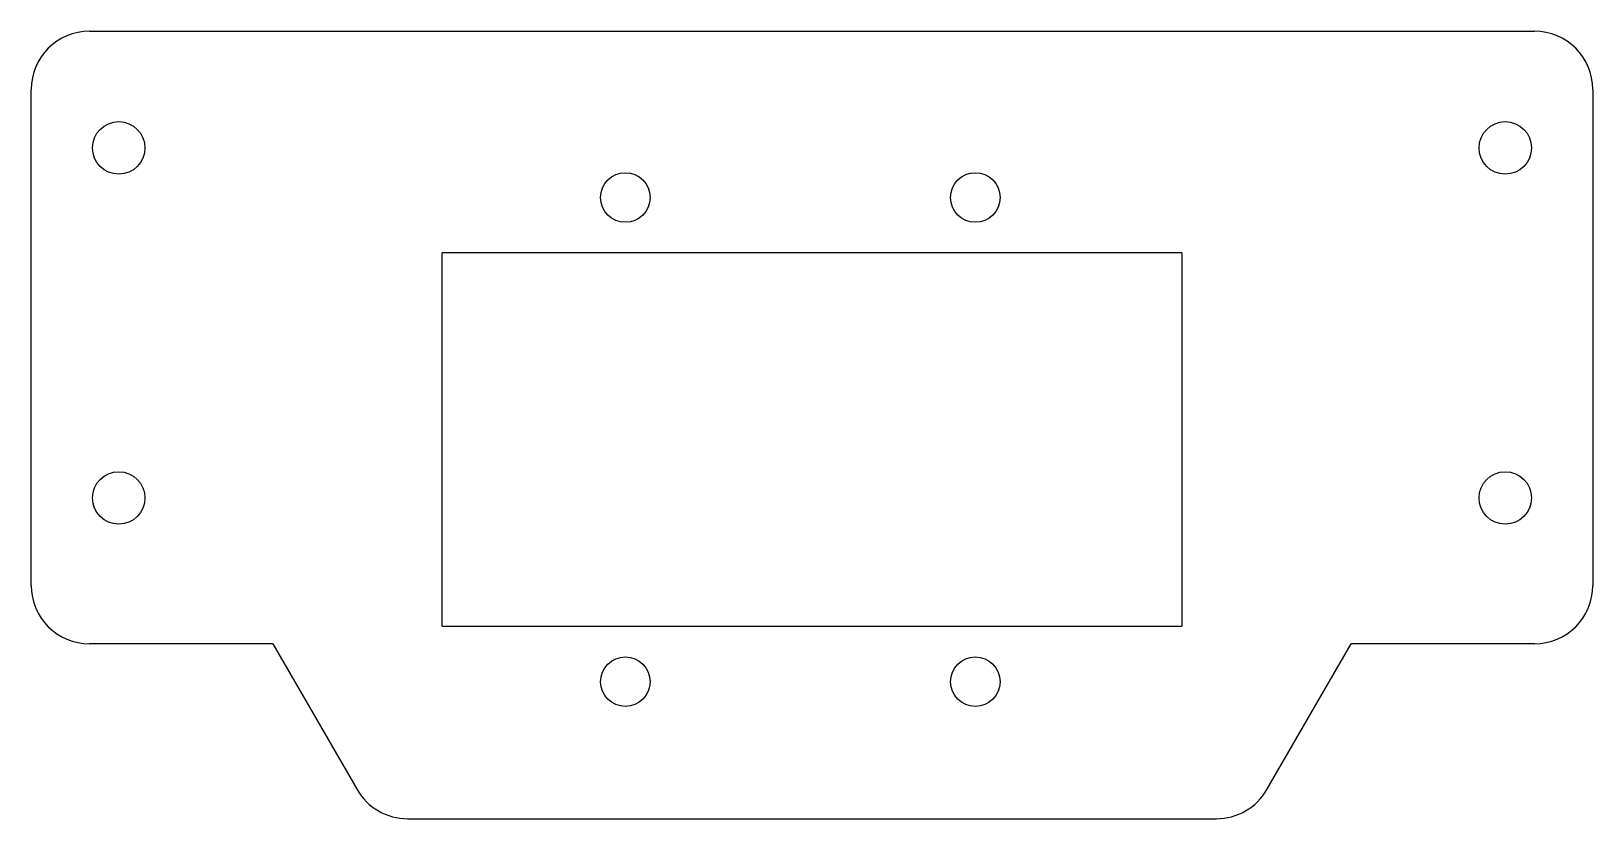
# Model space of a CAD drawing. Header units: millimetres. Extents: x -79 to 189, y -135 to 0.
import ezdxf

# ---------------------------------------------------------------- set-up
doc = ezdxf.new("R2010")
doc.units = ezdxf.units.MM
doc.linetypes.add('SLD-Katı', pattern=[0])

msp = doc.modelspace()

# ---------------------------------------------------------------- linework, layer by layer
at = {"color": 7, "linetype": 'SLD-Katı', "lineweight": 25}
for p, q in [((-68.85, 0), (178.85, 0)), ((-78.85, -95), (-78.85, -10)), ((188.85, -10), (188.85, -95)), ((118.42, -38), (-8.42, -38)), ((-8.42, -102), (-8.42, -38)), ((118.42, -38), (118.42, -102)), ((-8.42, -102), (118.42, -102)), ((-37.42, -105), (-68.85, -105)), ((-37.42, -105), (-22.99, -130)), ((132.99, -130), (147.42, -105)), ((178.85, -105), (147.42, -105)), ((-14.33, -135), (124.33, -135))]:
    msp.add_line(p, q, dxfattribs=at)
for centre, radius in [((-63.85, -20), 4.5), ((173.85, -20), 4.5), ((23, -28.5), 4.25), ((83, -28.5), 4.25), ((-63.85, -80), 4.5), ((173.85, -80), 4.5), ((23, -111.5), 4.25), ((83, -111.5), 4.25)]:
    msp.add_circle(centre, radius, dxfattribs=at)
for centre, start, end in [((-68.85, -10), 90, 180), ((178.85, -10), 0, 90), ((-68.85, -95), 180, 270), ((178.85, -95), 270, 0), ((-14.33, -125), 210, 270), ((124.33, -125), 270, 330)]:
    msp.add_arc(centre, 10, start, end, dxfattribs=at)

doc.saveas('drawing.dxf')
